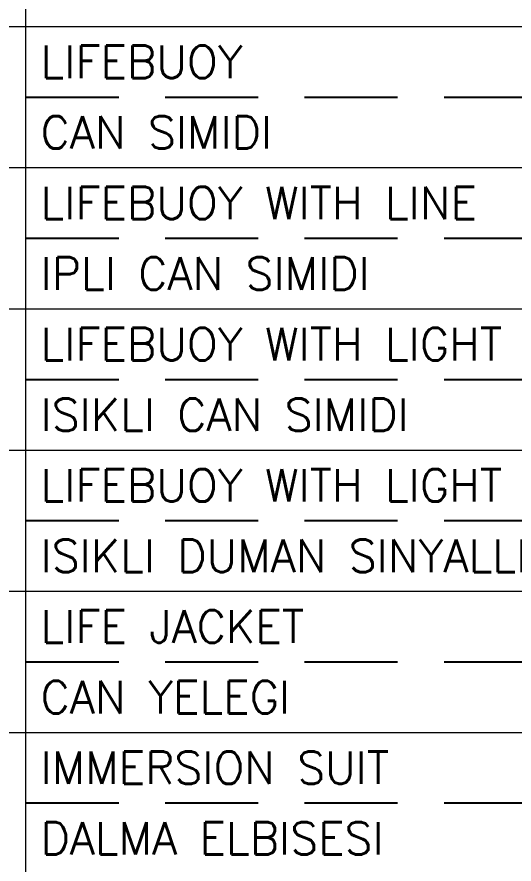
# Model space of a CAD drawing. Header units: millimetres. Extents: x -8500 to 134500, y -68500 to 34500.
# Drawn here: x 109953 to 112626, y -9089 to -4529 of the extents above; entities that cross this region are included whole.
import ezdxf
from ezdxf.enums import TextEntityAlignment as Align

# ---------------------------------------------------------------- set-up
doc = ezdxf.new("R2010")
doc.units = ezdxf.units.MM
doc.linetypes.add('DASHED_S', pattern=[750, 500, -250])
doc.layers.add('DASHED', color=8, linetype='DASHED_S', lineweight=25)
doc.layers.add('LEGEND', color=7, linetype='Continuous', lineweight=18)
doc.styles.add('ROMANS', font='romans.shx')

msp = doc.modelspace()

# ---------------------------------------------------------------- linework, layer by layer
at = {"layer": 'DASHED'}
for p, q in [((110000, -4960), (127500, -4960)), ((110000, -5720), (127500, -5720)), ((110000, -6480), (127500, -6480)), ((110000, -7240), (127500, -7240)), ((110000, -8000), (127500, -8000)), ((110000, -8760), (127500, -8760))]:
    msp.add_line(p, q, dxfattribs=at)
at = {"layer": 'LEGEND'}
for p, q in [((110000, -18260), (110000, 300)), ((108000, -4580), (131500, -4580)), ((108000, -5340), (131500, -5340)), ((108000, -6100), (131500, -6100)), ((108000, -6860), (131500, -6860)), ((108000, -7620), (131500, -7620)), ((108000, -8380), (131500, -8380))]:
    msp.add_line(p, q, dxfattribs=at)

# ---------------------------------------------------------------- texts
at = {"layer": 'LEGEND', "style": 'ROMANS'}
for s, p in [('LIFEBUOY', (110080, -4770)), ('CAN SIMIDI', (110080, -5150)), ('LIFEBUOY WITH LINE', (110080, -5530)), ('IPLI CAN SIMIDI', (110080, -5910)), ('LIFEBUOY WITH LIGHT', (110080, -6290)), ('ISIKLI CAN SIMIDI', (110080, -6670)), ('LIFEBUOY WITH LIGHT AND SMOKE (M.O.B)', (110080, -7050)), ('ISIKLI DUMAN SINYALLI CAN SIMIDI', (110080, -7430)), ('LIFE JACKET', (110080, -7810)), ('CAN YELEGI', (110080, -8190)), ('IMMERSION SUIT', (110080, -8570)), ('DALMA ELBISESI', (110080, -8950))]:
    msp.add_text(s, height=175, dxfattribs=at).set_placement(p, align=Align.MIDDLE_LEFT)

doc.saveas('drawing.dxf')
